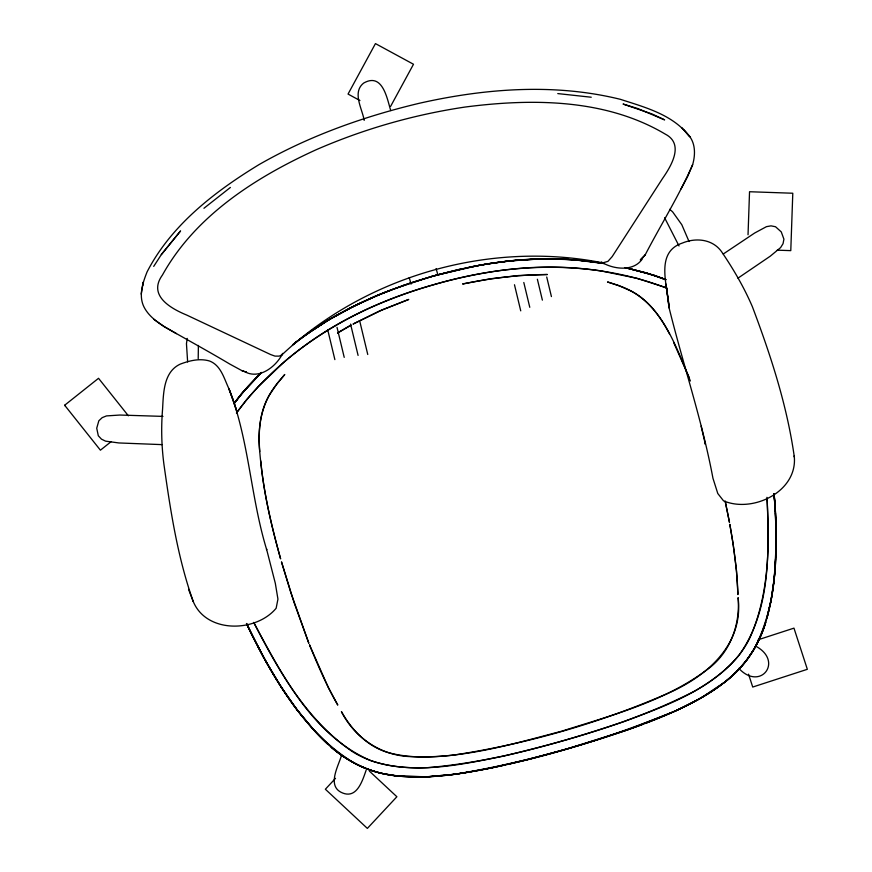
<?xml version="1.0" encoding="UTF-8"?>
<svg xmlns="http://www.w3.org/2000/svg" width="872" height="872" viewBox="0 0 872 872"><rect width="100%" height="100%" fill="white"/><g stroke="black" fill="none" stroke-linecap="round" stroke-linejoin="round"><path stroke-width="1.31" d="M198.206 358.632L198.391 345.443M794.327 457.015C797.27 491.819 752.558 513.336 723.531 500.833L717.787 493.508L712.947 478.238C702.145 420.435 683.136 364.703 669.075 307.762C668.105 286.877 654.251 252.4 682.307 243.081C696.51 237.173 713.874 239.244 722.572 253.174C733.995 270.091 744.296 287.902 752.362 306.672C770.706 355.296 787.089 405.447 794.327 457.015L794.218 455.827M748.034 234.775L749.538 191.731L792.79 193.235L790.784 250.635L777.268 250.166M775.502 558.941L774.194 578.801M775.655 556.314L776.189 538.842L775.481 512.54L776.156 544.542L774.478 576.065C771.142 610.782 762.139 647.351 735.979 672.29L745.952 661.161L753.582 650.011C778.87 602.432 777.846 546.188 774.063 493.835M773.867 580.654L771.044 600.437L767.011 617.823L771.044 600.437C777.366 565.263 777.246 529.217 774.063 493.716M187.24 338.412L186.455 343.644L187.633 361.924M241.86 370.622L246.482 372.246L241.86 370.622L229.761 364.049C208.19 351.165 186.096 339.197 164.307 326.695C156.393 321.594 148.436 315.642 144.054 307.097C138.343 295.837 142.746 282.779 147.095 271.868C171.261 224.998 214.828 191.535 259.006 164.623C308.884 136.065 363.45 116.554 419.258 103.288C485.05 88.41 554.428 83.025 620.493 99.354C644.277 107.093 671.037 114.09 687.714 134.223C695.649 142.223 695.584 154.508 692.641 164.666C679.026 195.84 660.791 224.813 645.127 254.995M142.714 285.286L143.27 282.092L141.199 294.115M341.344 755.937C337.867 767.218 326.52 786.762 342.838 793.084C357.193 798.687 362.589 780.255 366.131 770.227M282.626 353.378L281.885 354.882L279.236 356.125L274.963 356.103L270.636 354.555L186.586 315.01C170.16 308.241 147.739 295.27 162.454 275.007C195.459 215.537 255.965 177.114 316.351 149.657C363.7 129.045 413.764 114.69 464.831 107.082C531.789 98.362 605.528 98.601 665.271 134.125C684.542 144.054 671.233 166.018 662.513 178.542L612.177 256.619L607.926 261.371L602.824 262.854C489.693 240.269 365.848 275.781 281.885 354.882M692.641 164.666L687.583 176.635L680.988 188.952M390.612 106.373L413.492 64.256L375.451 43.6L348.048 94.067L359.929 100.52M282.223 354.359C275.825 366.545 260.063 379.048 245.904 372.29M153.712 266.385L161.331 254.602L180.569 230.917L161.331 254.591M236.421 413.055L246.841 399.311L257.905 386.983L284.163 361.945C307.958 341.519 334.565 324.493 362.894 311.097L364.354 310.356C409.197 289.809 457.113 276.064 506.033 269.721L507.668 269.59C538.798 265.938 570.375 266.265 601.375 270.985L636.92 278.299L665.641 287.509M234.361 403.453L241.468 393.882L261.284 372.562M234.11 403.256L245.141 389.599L260.477 373.412L241.272 394.111L233.969 403.551M234.372 402.842L248.008 386.383L261.502 372.442M642.566 258.548C634.14 271.792 614.139 269.535 602.258 262.581M236.933 412.336C284.654 347.928 357.302 305.952 433.667 284.708C509.27 262.407 592.6 259.344 666.884 288.24M335.513 778.347L325.365 789.236L367.363 828.4L396.88 796.746L369.39 771.11M203.939 208.277L230.382 187.458M292.436 345.181L301.908 337.584L325.736 321.615L350.904 307.598L329.976 319.065C349.563 307.947 369.804 297.864 390.994 290.136M65.051 405.731L64.659 405.24L98.536 378.295L128.369 415.802M110.995 441.766L100.411 450.181L64.659 405.24M292.698 344.636L311.293 330.946L329.812 319.163L311.293 330.946L299.488 339.666M295.03 342.783L296.829 341.388M295.303 342.696L297.374 341.203M306.225 334.477L330.521 318.749L358.665 303.761L383.963 292.665L410.331 283.04L435.978 275.236L480.036 265.121L507.373 261.12L539.812 258.897C517.303 259.845 494.795 262.025 472.733 266.701M723.269 254.003L754.662 233.02L766.477 226.655L771.012 225.859L775.535 226.742L781.268 231.919L783.917 239.168L783.034 243.691L780.604 247.594L770.281 256.172L737.952 278.168M337.693 332.853L350.588 325.256M337.519 333.039L351.176 325.169M353.454 323.861L382.568 309.691L408.75 299.434L379.32 311.108L353.018 324.068M509.891 763.894C554.494 753.168 598.693 740.502 641.792 724.752C669.87 713.885 698.232 702.124 722.452 683.899C699.159 701.241 672.41 713.067 645.422 723.389M403.485 285.362L377.031 295.51L351.187 307.445L375.254 296.262L392.498 289.351L431.324 276.544L471.033 266.832L489.323 263.551L515.657 260.281C477.148 264.031 439.335 273.11 402.766 285.624M628.145 729.679L675.288 711.029C604.361 739.761 530.492 762.815 454.672 774.292C517.314 764.036 578.703 747.119 638.489 725.907L641.792 724.752M627.219 729.995L566.789 748.961L528.65 759.316L493.77 767.404C463.13 773.802 431.673 778.849 400.292 776.276L427.988 776.756L454.541 774.314L425.994 776.843L396.945 775.949C382.743 774.303 368.66 770.652 355.94 764.036C303.325 733.014 272.609 676.705 246.536 623.48M758.215 639.754L793.967 628.134L807.341 669.304L752.721 687.049L748.547 674.176M431.324 276.544L460.351 269.099M504.528 765.126L490.347 768.178C455.206 774.827 418.615 781.039 383.048 773.671L399.681 776.233C374.371 774.162 350.184 763.73 331.098 747.053C345.759 760.024 363.591 769.202 382.677 773.595C356.354 768.167 333.747 751.86 315.86 732.317L298.115 711.181M162.955 416.391L119.867 415.039L106.471 415.911L102.209 417.634L98.841 420.773L96.727 428.207L98.307 435.76L101.457 439.139L105.588 441.156L118.886 442.954L161.963 444.622M603.588 263.366C574.681 258.526 545.163 257.654 515.984 260.259L544.749 258.81L573.416 259.736L604.154 263.54M568.119 259.376L539.997 258.897C561.481 258.701 583.019 259.921 604.231 263.486M579.738 260.27L598.377 262.668M557.775 93.587L591.238 97.228M600.939 263.028L603.5 263.388M624.864 267.628L644.986 272.555L665.718 279.498M625.497 267.65L654.512 275.443L665.99 279.672M602.824 262.854L601.386 261.971M665.282 279.28L647.286 273.219L627.535 268.151L654.6 275.476L665.609 279.792M176.427 333.638L164.307 326.673L153.679 319.217M738.791 668.334C760.264 691.583 783.764 661.51 756.002 646.294M669.696 209.324L672.595 211.82L681.806 224.714L689.054 241.544M683.964 130.091L689.926 136.773L681.806 127.672M297.232 710.026L314.149 730.464L327.6 743.947C301.799 719.596 281.732 689.905 264.51 659.058L280.904 686.547L297.232 710.026C279.988 687.049 265.513 662.11 252.651 636.462M669.576 334.009C660.638 316.907 649.008 300.382 631.481 291.237L618.15 285.318L607.522 281.961L621.18 286.507C661.063 301.222 675.462 345.29 690.395 380.988M337.671 704.881C326.662 685.654 317.8 665.282 309.473 644.779L328.482 687.877L337.737 704.903M664.595 217.738L679.026 245.969M193.17 601.353C206.348 633.704 255.965 632.571 276.141 608.253L277.939 599.119L275.323 583.324L266.516 548.957L266.679 549.676C250.537 496.942 249.174 440.545 229.064 389.01C224.137 378.928 221.183 365.455 209.52 360.997C199.71 358.109 189.529 360.637 180.242 364.125C163.424 371.908 163.489 393.207 162.574 409.132C161.058 427.444 161.527 445.865 163.892 464.089C170.411 510.338 177.539 557.208 193.17 601.353L188.548 589.352M257.611 645.858L264.085 658.273L246.645 623.927M673.631 342.445L689.371 377.958M253.796 622.466C278.419 670.557 306.639 720.065 352.059 751.381C374.448 765.834 401.861 768.635 427.901 767.633C494.871 761.866 559.998 742.955 623.556 721.754C665.063 706.157 710.037 690.362 739.162 655.014C771.219 610.029 768.897 551.126 767.164 498.501M253.708 622.488C282.136 675.026 312.906 735.728 370.829 760.635C414.255 775.175 460.765 764.744 504.223 755.97C569.362 740.274 634.62 721.798 694.472 691.202C717.078 678.253 738.846 661.347 750.171 637.225C769.431 593.44 769.671 544.281 766.913 497.345M246.46 623.611L252.433 636.015L246.863 624.21M390.721 110.57C387.026 98.209 382.568 72.354 363.722 83.036C351.885 92.279 362.24 108.706 364.191 120.38M436.087 268.576L437.94 275.018M409.24 277.667L411.083 284.119M705.197 443.63L705.372 444.339L701.132 426.157M546.722 276.991L551.42 296.578M537.37 279.236L542.384 300.132M523.81 282.495L529.773 307.304M514.469 284.741L520.737 310.846M359.918 321.844L367.755 354.479M350.566 324.09L358.087 355.416M337.017 327.338L344.222 357.367M327.665 329.583L334.87 359.613M725.177 501.302L729.483 522.404L725.242 501.28M260.761 460.841C263.845 494.119 271.693 526.732 280.62 558.876C271.672 526.721 263.944 494.086 260.608 460.819C258.199 438.671 257.687 414.941 269.372 395.071L277.536 382.982L284.763 374.502L275.596 385.598C261.044 404.237 257.295 428.523 259.736 451.533M774.14 493.825L775.437 511.646L774.347 497.683M738.115 597.865C743.783 645.531 705.938 677.043 666.186 694.112C598.377 723.422 526.47 744.045 453.418 755.119C432.872 757.441 411.802 758.269 391.528 753.441C369.118 748.318 352.31 731.041 341.421 711.617C354.85 738.279 382.176 756.449 412.314 756.645C463.239 758.858 512.987 743.958 561.688 731.194C611.763 715.334 664.758 701.502 707.432 669.413C729.973 653.052 740.306 625.071 738.115 597.865M765.66 622.444C758.596 646.817 743.336 668.475 722.953 683.528C743.326 668.366 758.302 646.697 765.66 622.444M645.106 254.995L640.386 259.911L645.106 254.995M735.696 672.552C718.419 689.272 697.066 700.957 675.408 710.974L700.957 697.992L725.123 681.85L735.696 672.552M490.238 278.811L462.596 283.989C490.489 278.212 518.884 274.691 547.376 274.506L518.491 275.541L490.238 278.811M637.955 108.619L623.055 104.041L651.918 113.927L664.617 119.878L637.955 108.619M233.14 399.801L229.02 389.01L236.944 411.508L233.14 399.801M308.753 643.046L294.115 602.628L281.482 561.862L290.801 592.513L308.753 643.046M733.123 543.856L729.799 524.257C733.908 547.485 737.211 570.931 737.93 594.541L736.513 570.877L733.123 543.856M669.129 307.74L665.99 284.087L669.075 307.762"/></g></svg>
